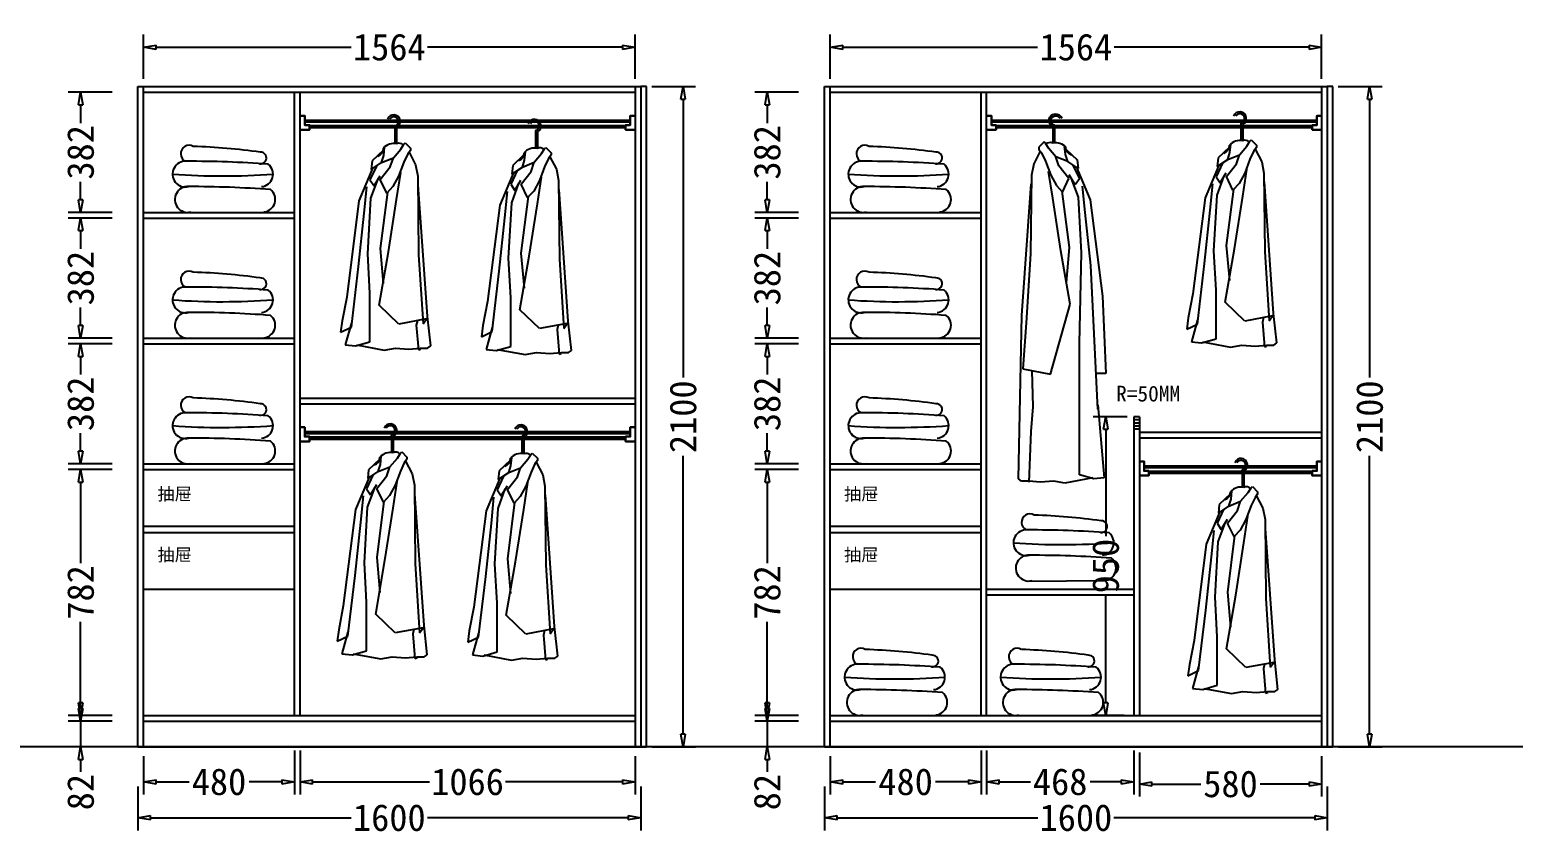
# Model space of a CAD drawing. Header units: millimetres. Extents: x 304407 to 361076, y -1262425 to -1203358.
# Drawn here: x 323025 to 327747, y -1209244 to -1206681 of the extents above; entities that cross this region are included whole.
import ezdxf

# ---------------------------------------------------------------- set-up
doc = ezdxf.new("R2010")
doc.units = ezdxf.units.MM
doc.header["$LTSCALE"] = 20
doc.layers.get('Defpoints').update_dxf_attribs({"color": 250})
for name, color, linetype in [('8', 8, 'Continuous'), ('LAYER10', 11, 'Continuous'), ('LAYER8', 11, 'Continuous'), ('图层3', 4, 'Continuous'), ('墙体', 40, 'Continuous')]:
    doc.layers.add(name, color=color, linetype=linetype)
doc.styles.get("Standard").update_dxf_attribs({"font": 'SimSun.ttf', "height": 85})
doc.styles.add('text', font='SimSun.ttf', dxfattribs={"height": 85})
doc.dimstyles.new('周文晶', dxfattribs={"dimtxt": 70, "dimasz": 40, "dimexe": 40, "dimexo": 30, "dimgap": 10, "dimtad": 0, "dimdec": 0, "dimtxsty": 'Standard', "dimblk": 'CLOSEDBLANK', "dimcen": 200, "dimclrd": 256, "dimclre": 256, "dimadec": 0, "dimazin": 0, "dimtfac": 1, "dimtdec": 0, "dimtmove": 0, "dimatfit": 3, "dimldrblk": 'CLOSEDBLANK', "dimfxl": 100, "dimfxlon": 1, "dimarcsym": 0})

# ---------------------------------------------------------------- blocks, each defined once
blk = doc.blocks.new('_ClosedBlank')
at = {"color": 0, "linetype": 'ByBlock', "lineweight": -2}
for p, q in [((-1, 0.17), (0, 0)), ((-1, 0.17), (-1, -0.17)), ((0, 0), (-1, -0.17))]:
    blk.add_line(p, q, dxfattribs=at)
blk = doc.blocks.new('*D137')
at = {"lineweight": -2, "transparency": 16777216}
for p, q in [((326053, -1208974.2), (326053, -1209114.2)), ((325573, -1208992.6), (325573, -1209114.2)), ((325613, -1209074.2), (325717.5, -1209074.2)), ((326013, -1209074.2), (325908.5, -1209074.2))]:
    blk.add_line(p, q, dxfattribs=at)
at = {"layer": 'Defpoints', "color": 0, "transparency": 16777216}
for p in [(326053, -1208862.6), (325573, -1208962.6), (326053, -1209074.2)]:
    blk.add_point(p, dxfattribs=at)
at = {"lineweight": -2, "transparency": 16777216, "xscale": 40, "yscale": 40, "zscale": 40, "rotation": 180}
blk.add_blockref('_ClosedBlank', (325573, -1209074.2), dxfattribs=at)
at = {"lineweight": -2, "transparency": 16777216, "xscale": 40, "yscale": 40, "zscale": 40}
blk.add_blockref('_ClosedBlank', (326053, -1209074.2), dxfattribs=at)
at = {"color": 0, "transparency": 16777216, "insert": (325813, -1209074.2), "char_height": 85, "attachment_point": 5}
blk.add_mtext('480', dxfattribs=at)
blk = doc.blocks.new('*D138')
at = {"lineweight": -2, "transparency": 16777216}
for p, q in [((326071, -1208974.2), (326071, -1209114.2)), ((326539, -1208974.2), (326539, -1209114.2)), ((326111, -1209074.2), (326210, -1209074.2)), ((326499, -1209074.2), (326400, -1209074.2))]:
    blk.add_line(p, q, dxfattribs=at)
at = {"layer": 'Defpoints', "color": 0, "transparency": 16777216}
for p in [(326071, -1206880.6), (326539, -1208862.6), (326539, -1209074.2)]:
    blk.add_point(p, dxfattribs=at)
at = {"lineweight": -2, "transparency": 16777216, "xscale": 40, "yscale": 40, "zscale": 40, "rotation": 180}
blk.add_blockref('_ClosedBlank', (326071, -1209074.2), dxfattribs=at)
at = {"lineweight": -2, "transparency": 16777216, "xscale": 40, "yscale": 40, "zscale": 40}
blk.add_blockref('_ClosedBlank', (326539, -1209074.2), dxfattribs=at)
at = {"color": 0, "transparency": 16777216, "insert": (326305, -1209074.2), "char_height": 85, "attachment_point": 5}
blk.add_mtext('468', dxfattribs=at)
blk = doc.blocks.new('*D139')
at = {"lineweight": -2, "transparency": 16777216}
for p, q in [((325573, -1206837.3), (325573, -1206697.3)), ((327137, -1206837.3), (327137, -1206697.3)), ((325613, -1206737.3), (326233.1, -1206737.3)), ((327097, -1206737.3), (326476.9, -1206737.3))]:
    blk.add_line(p, q, dxfattribs=at)
at = {"layer": 'Defpoints', "color": 0, "transparency": 16777216}
for p in [(327137, -1206737.3), (325573, -1206880.6), (327137, -1206880.6)]:
    blk.add_point(p, dxfattribs=at)
at = {"lineweight": -2, "transparency": 16777216, "xscale": 40, "yscale": 40, "zscale": 40, "rotation": 180}
blk.add_blockref('_ClosedBlank', (325573, -1206737.3), dxfattribs=at)
at = {"lineweight": -2, "transparency": 16777216, "xscale": 40, "yscale": 40, "zscale": 40}
blk.add_blockref('_ClosedBlank', (327137, -1206737.3), dxfattribs=at)
at = {"color": 0, "transparency": 16777216, "insert": (326355, -1206737.3), "char_height": 85, "attachment_point": 5}
blk.add_mtext('1564', dxfattribs=at)
blk = doc.blocks.new('*D140')
at = {"lineweight": -2, "transparency": 16777216}
for p, q in [((325555, -1209088.3), (325555, -1209228.3)), ((327155, -1209088.3), (327155, -1209228.3)), ((325595, -1209188.3), (326234, -1209188.3)), ((327115, -1209188.3), (326476, -1209188.3))]:
    blk.add_line(p, q, dxfattribs=at)
at = {"layer": 'Defpoints', "color": 0, "transparency": 16777216}
for p in [(325555, -1208962.6), (327155, -1208962.6), (327155, -1209188.3)]:
    blk.add_point(p, dxfattribs=at)
at = {"lineweight": -2, "transparency": 16777216, "xscale": 40, "yscale": 40, "zscale": 40, "rotation": 180}
blk.add_blockref('_ClosedBlank', (325555, -1209188.3), dxfattribs=at)
at = {"lineweight": -2, "transparency": 16777216, "xscale": 40, "yscale": 40, "zscale": 40}
blk.add_blockref('_ClosedBlank', (327155, -1209188.3), dxfattribs=at)
at = {"color": 0, "transparency": 16777216, "insert": (326355, -1209188.3), "char_height": 85, "attachment_point": 5}
blk.add_mtext('1600', dxfattribs=at)
blk = doc.blocks.new('*D141')
at = {"lineweight": -2, "transparency": 16777216}
for p, q in [((325372.7, -1208840.6), (325372.7, -1208800.6)), ((325472.7, -1208880.6), (325332.7, -1208880.6)), ((325372.7, -1208880.6), (325372.7, -1208962.6)), ((325472.7, -1208962.6), (325332.7, -1208962.6)), ((325372.7, -1209002.6), (325372.7, -1209042.6))]:
    blk.add_line(p, q, dxfattribs=at)
at = {"layer": 'Defpoints', "color": 0, "transparency": 16777216}
for p in [(325372.7, -1208880.6), (325573, -1208880.6), (325555, -1208962.6)]:
    blk.add_point(p, dxfattribs=at)
at = {"lineweight": -2, "transparency": 16777216, "xscale": 40, "yscale": 40, "zscale": 40}
for p, rotation in [((325372.7, -1208880.6), 270), ((325372.7, -1208962.6), 90)]:
    blk.add_blockref('_ClosedBlank', p, dxfattribs=dict(at, rotation=rotation))
at = {"color": 0, "transparency": 16777216, "insert": (325372.7, -1209106.7), "char_height": 85, "attachment_point": 5, "rotation": 90}
blk.add_mtext('82', dxfattribs=at)
blk = doc.blocks.new('*D142')
at = {"lineweight": -2, "transparency": 16777216}
for p, q in [((325472.7, -1208080.6), (325332.7, -1208080.6)), ((325372.7, -1208120.6), (325372.7, -1208378.5)), ((325372.7, -1208822.6), (325372.7, -1208564.8)), ((325472.7, -1208862.6), (325332.7, -1208862.6))]:
    blk.add_line(p, q, dxfattribs=at)
at = {"layer": 'Defpoints', "color": 0, "transparency": 16777216}
for p in [(325372.7, -1208080.6), (325573, -1208080.6), (325573, -1208862.6)]:
    blk.add_point(p, dxfattribs=at)
at = {"lineweight": -2, "transparency": 16777216, "xscale": 40, "yscale": 40, "zscale": 40}
for p, rotation in [((325372.7, -1208080.6), 90), ((325372.7, -1208862.6), 270)]:
    blk.add_blockref('_ClosedBlank', p, dxfattribs=dict(at, rotation=rotation))
at = {"color": 0, "transparency": 16777216, "insert": (325372.7, -1208471.6), "char_height": 85, "attachment_point": 5, "rotation": 90}
blk.add_mtext('782', dxfattribs=at)
blk = doc.blocks.new('*D143')
at = {"lineweight": -2, "transparency": 16777216}
for p, q in [((325472.7, -1207680.6), (325332.7, -1207680.6)), ((325372.7, -1207720.6), (325372.7, -1207778.3)), ((325372.7, -1208022.6), (325372.7, -1207965)), ((325472.7, -1208062.6), (325332.7, -1208062.6))]:
    blk.add_line(p, q, dxfattribs=at)
at = {"layer": 'Defpoints', "color": 0, "transparency": 16777216}
for p in [(325372.7, -1207680.6), (325573, -1207680.6), (325573, -1208062.6)]:
    blk.add_point(p, dxfattribs=at)
at = {"lineweight": -2, "transparency": 16777216, "xscale": 40, "yscale": 40, "zscale": 40}
for p, rotation in [((325372.7, -1207680.6), 90), ((325372.7, -1208062.6), 270)]:
    blk.add_blockref('_ClosedBlank', p, dxfattribs=dict(at, rotation=rotation))
at = {"color": 0, "transparency": 16777216, "insert": (325372.7, -1207871.6), "char_height": 85, "attachment_point": 5, "rotation": 90}
blk.add_mtext('382', dxfattribs=at)
blk = doc.blocks.new('*D144')
at = {"lineweight": -2, "transparency": 16777216}
for p, q in [((325472.7, -1207280.6), (325332.7, -1207280.6)), ((325372.7, -1207320.6), (325372.7, -1207378.3)), ((325372.7, -1207622.6), (325372.7, -1207565)), ((325472.7, -1207662.6), (325332.7, -1207662.6))]:
    blk.add_line(p, q, dxfattribs=at)
at = {"layer": 'Defpoints', "color": 0, "transparency": 16777216}
for p in [(325372.7, -1207280.6), (325573, -1207280.6), (325573, -1207662.6)]:
    blk.add_point(p, dxfattribs=at)
at = {"lineweight": -2, "transparency": 16777216, "xscale": 40, "yscale": 40, "zscale": 40}
for p, rotation in [((325372.7, -1207280.6), 90), ((325372.7, -1207662.6), 270)]:
    blk.add_blockref('_ClosedBlank', p, dxfattribs=dict(at, rotation=rotation))
at = {"color": 0, "transparency": 16777216, "insert": (325372.7, -1207471.6), "char_height": 85, "attachment_point": 5, "rotation": 90}
blk.add_mtext('382', dxfattribs=at)
blk = doc.blocks.new('*D145')
at = {"lineweight": -2, "transparency": 16777216}
for p, q in [((325472.7, -1206880.6), (325332.7, -1206880.6)), ((325372.7, -1206920.6), (325372.7, -1206978.3)), ((325372.7, -1207222.6), (325372.7, -1207165)), ((325472.7, -1207262.6), (325332.7, -1207262.6))]:
    blk.add_line(p, q, dxfattribs=at)
at = {"layer": 'Defpoints', "color": 0, "transparency": 16777216}
for p in [(325372.7, -1206880.6), (325573, -1206880.6), (325573, -1207262.6)]:
    blk.add_point(p, dxfattribs=at)
at = {"lineweight": -2, "transparency": 16777216, "xscale": 40, "yscale": 40, "zscale": 40}
for p, rotation in [((325372.7, -1206880.6), 90), ((325372.7, -1207262.6), 270)]:
    blk.add_blockref('_ClosedBlank', p, dxfattribs=dict(at, rotation=rotation))
at = {"color": 0, "transparency": 16777216, "insert": (325372.7, -1207071.6), "char_height": 85, "attachment_point": 5, "rotation": 90}
blk.add_mtext('382', dxfattribs=at)
blk = doc.blocks.new('*D146')
at = {"lineweight": -2, "transparency": 16777216}
for p, q in [((327189.9, -1206862.6), (327329.9, -1206862.6)), ((327289.9, -1206902.6), (327289.9, -1207787.9)), ((327289.9, -1208922.6), (327289.9, -1208037.4)), ((327189.9, -1208962.6), (327329.9, -1208962.6))]:
    blk.add_line(p, q, dxfattribs=at)
at = {"layer": 'Defpoints', "color": 0, "transparency": 16777216}
for p in [(327155, -1206862.6), (327289.9, -1206862.6), (327155, -1208962.6)]:
    blk.add_point(p, dxfattribs=at)
at = {"lineweight": -2, "transparency": 16777216, "xscale": 40, "yscale": 40, "zscale": 40}
for p, rotation in [((327289.9, -1206862.6), 90), ((327289.9, -1208962.6), 270)]:
    blk.add_blockref('_ClosedBlank', p, dxfattribs=dict(at, rotation=rotation))
at = {"color": 0, "transparency": 16777216, "insert": (327289.9, -1207912.6), "char_height": 85, "attachment_point": 5, "rotation": 90}
blk.add_mtext('2100', dxfattribs=at)
blk = doc.blocks.new('*D147')
at = {"lineweight": -2, "transparency": 16777216}
for p, q in [((323868, -1208974.2), (323868, -1209114.2)), ((323388, -1208992.6), (323388, -1209114.2)), ((323428, -1209074.2), (323532.5, -1209074.2)), ((323828, -1209074.2), (323723.5, -1209074.2))]:
    blk.add_line(p, q, dxfattribs=at)
at = {"layer": 'Defpoints', "color": 0, "transparency": 16777216}
for p in [(323868, -1208862.6), (323388, -1208962.6), (323868, -1209074.2)]:
    blk.add_point(p, dxfattribs=at)
at = {"lineweight": -2, "transparency": 16777216, "xscale": 40, "yscale": 40, "zscale": 40, "rotation": 180}
blk.add_blockref('_ClosedBlank', (323388, -1209074.2), dxfattribs=at)
at = {"lineweight": -2, "transparency": 16777216, "xscale": 40, "yscale": 40, "zscale": 40}
blk.add_blockref('_ClosedBlank', (323868, -1209074.2), dxfattribs=at)
at = {"color": 0, "transparency": 16777216, "insert": (323628, -1209074.2), "char_height": 85, "attachment_point": 5}
blk.add_mtext('480', dxfattribs=at)
blk = doc.blocks.new('*D148')
at = {"lineweight": -2, "transparency": 16777216}
for p, q in [((323886, -1208974.2), (323886, -1209114.2)), ((324952, -1208992.6), (324952, -1209114.2)), ((323926, -1209074.2), (324298, -1209074.2)), ((324912, -1209074.2), (324540, -1209074.2))]:
    blk.add_line(p, q, dxfattribs=at)
at = {"layer": 'Defpoints', "color": 0, "transparency": 16777216}
for p in [(323886, -1206880.6), (324952, -1208962.6), (324952, -1209074.2)]:
    blk.add_point(p, dxfattribs=at)
at = {"lineweight": -2, "transparency": 16777216, "xscale": 40, "yscale": 40, "zscale": 40, "rotation": 180}
blk.add_blockref('_ClosedBlank', (323886, -1209074.2), dxfattribs=at)
at = {"lineweight": -2, "transparency": 16777216, "xscale": 40, "yscale": 40, "zscale": 40}
blk.add_blockref('_ClosedBlank', (324952, -1209074.2), dxfattribs=at)
at = {"color": 0, "transparency": 16777216, "insert": (324419, -1209074.2), "char_height": 85, "attachment_point": 5}
blk.add_mtext('1066', dxfattribs=at)
blk = doc.blocks.new('*D149')
at = {"lineweight": -2, "transparency": 16777216}
for p, q in [((323388, -1206837.3), (323388, -1206697.3)), ((324952, -1206837.3), (324952, -1206697.3)), ((323428, -1206737.3), (324048.1, -1206737.3)), ((324912, -1206737.3), (324291.9, -1206737.3))]:
    blk.add_line(p, q, dxfattribs=at)
at = {"layer": 'Defpoints', "color": 0, "transparency": 16777216}
for p in [(324952, -1206737.3), (323388, -1206880.6), (324952, -1206880.6)]:
    blk.add_point(p, dxfattribs=at)
at = {"lineweight": -2, "transparency": 16777216, "xscale": 40, "yscale": 40, "zscale": 40, "rotation": 180}
blk.add_blockref('_ClosedBlank', (323388, -1206737.3), dxfattribs=at)
at = {"lineweight": -2, "transparency": 16777216, "xscale": 40, "yscale": 40, "zscale": 40}
blk.add_blockref('_ClosedBlank', (324952, -1206737.3), dxfattribs=at)
at = {"color": 0, "transparency": 16777216, "insert": (324170, -1206737.3), "char_height": 85, "attachment_point": 5}
blk.add_mtext('1564', dxfattribs=at)
blk = doc.blocks.new('*D150')
at = {"lineweight": -2, "transparency": 16777216}
for p, q in [((323370, -1209088.3), (323370, -1209228.3)), ((324970, -1209088.3), (324970, -1209228.3)), ((323410, -1209188.3), (324049, -1209188.3)), ((324930, -1209188.3), (324291, -1209188.3))]:
    blk.add_line(p, q, dxfattribs=at)
at = {"layer": 'Defpoints', "color": 0, "transparency": 16777216}
for p in [(323370, -1208962.6), (324970, -1208962.6), (324970, -1209188.3)]:
    blk.add_point(p, dxfattribs=at)
at = {"lineweight": -2, "transparency": 16777216, "xscale": 40, "yscale": 40, "zscale": 40, "rotation": 180}
blk.add_blockref('_ClosedBlank', (323370, -1209188.3), dxfattribs=at)
at = {"lineweight": -2, "transparency": 16777216, "xscale": 40, "yscale": 40, "zscale": 40}
blk.add_blockref('_ClosedBlank', (324970, -1209188.3), dxfattribs=at)
at = {"color": 0, "transparency": 16777216, "insert": (324170, -1209188.3), "char_height": 85, "attachment_point": 5}
blk.add_mtext('1600', dxfattribs=at)
blk = doc.blocks.new('*D151')
at = {"lineweight": -2, "transparency": 16777216}
for p, q in [((323187.7, -1208840.6), (323187.7, -1208800.6)), ((323287.7, -1208880.6), (323147.7, -1208880.6)), ((323187.7, -1208880.6), (323187.7, -1208962.6)), ((323287.7, -1208962.6), (323147.7, -1208962.6)), ((323187.7, -1209002.6), (323187.7, -1209042.6))]:
    blk.add_line(p, q, dxfattribs=at)
at = {"layer": 'Defpoints', "color": 0, "transparency": 16777216}
for p in [(323187.7, -1208880.6), (323388, -1208880.6), (323370, -1208962.6)]:
    blk.add_point(p, dxfattribs=at)
at = {"lineweight": -2, "transparency": 16777216, "xscale": 40, "yscale": 40, "zscale": 40}
for p, rotation in [((323187.7, -1208880.6), 270), ((323187.7, -1208962.6), 90)]:
    blk.add_blockref('_ClosedBlank', p, dxfattribs=dict(at, rotation=rotation))
at = {"color": 0, "transparency": 16777216, "insert": (323187.7, -1209106.7), "char_height": 85, "attachment_point": 5, "rotation": 90}
blk.add_mtext('82', dxfattribs=at)
blk = doc.blocks.new('*D152')
at = {"lineweight": -2, "transparency": 16777216}
for p, q in [((323287.7, -1208080.6), (323147.7, -1208080.6)), ((323187.7, -1208120.6), (323187.7, -1208378.5)), ((323187.7, -1208822.6), (323187.7, -1208564.8)), ((323287.7, -1208862.6), (323147.7, -1208862.6))]:
    blk.add_line(p, q, dxfattribs=at)
at = {"layer": 'Defpoints', "color": 0, "transparency": 16777216}
for p in [(323187.7, -1208080.6), (323388, -1208080.6), (323388, -1208862.6)]:
    blk.add_point(p, dxfattribs=at)
at = {"lineweight": -2, "transparency": 16777216, "xscale": 40, "yscale": 40, "zscale": 40}
for p, rotation in [((323187.7, -1208080.6), 90), ((323187.7, -1208862.6), 270)]:
    blk.add_blockref('_ClosedBlank', p, dxfattribs=dict(at, rotation=rotation))
at = {"color": 0, "transparency": 16777216, "insert": (323187.7, -1208471.6), "char_height": 85, "attachment_point": 5, "rotation": 90}
blk.add_mtext('782', dxfattribs=at)
blk = doc.blocks.new('*D153')
at = {"lineweight": -2, "transparency": 16777216}
for p, q in [((323287.7, -1207680.6), (323147.7, -1207680.6)), ((323187.7, -1207720.6), (323187.7, -1207778.3)), ((323187.7, -1208022.6), (323187.7, -1207965)), ((323287.7, -1208062.6), (323147.7, -1208062.6))]:
    blk.add_line(p, q, dxfattribs=at)
at = {"layer": 'Defpoints', "color": 0, "transparency": 16777216}
for p in [(323187.7, -1207680.6), (323388, -1207680.6), (323388, -1208062.6)]:
    blk.add_point(p, dxfattribs=at)
at = {"lineweight": -2, "transparency": 16777216, "xscale": 40, "yscale": 40, "zscale": 40}
for p, rotation in [((323187.7, -1207680.6), 90), ((323187.7, -1208062.6), 270)]:
    blk.add_blockref('_ClosedBlank', p, dxfattribs=dict(at, rotation=rotation))
at = {"color": 0, "transparency": 16777216, "insert": (323187.7, -1207871.6), "char_height": 85, "attachment_point": 5, "rotation": 90}
blk.add_mtext('382', dxfattribs=at)
blk = doc.blocks.new('*D154')
at = {"lineweight": -2, "transparency": 16777216}
for p, q in [((323287.7, -1207280.6), (323147.7, -1207280.6)), ((323187.7, -1207320.6), (323187.7, -1207378.3)), ((323187.7, -1207622.6), (323187.7, -1207565)), ((323287.7, -1207662.6), (323147.7, -1207662.6))]:
    blk.add_line(p, q, dxfattribs=at)
at = {"layer": 'Defpoints', "color": 0, "transparency": 16777216}
for p in [(323187.7, -1207280.6), (323388, -1207280.6), (323388, -1207662.6)]:
    blk.add_point(p, dxfattribs=at)
at = {"lineweight": -2, "transparency": 16777216, "xscale": 40, "yscale": 40, "zscale": 40}
for p, rotation in [((323187.7, -1207280.6), 90), ((323187.7, -1207662.6), 270)]:
    blk.add_blockref('_ClosedBlank', p, dxfattribs=dict(at, rotation=rotation))
at = {"color": 0, "transparency": 16777216, "insert": (323187.7, -1207471.6), "char_height": 85, "attachment_point": 5, "rotation": 90}
blk.add_mtext('382', dxfattribs=at)
blk = doc.blocks.new('*D155')
at = {"lineweight": -2, "transparency": 16777216}
for p, q in [((323287.7, -1206880.6), (323147.7, -1206880.6)), ((323187.7, -1206920.6), (323187.7, -1206978.3)), ((323187.7, -1207222.6), (323187.7, -1207165)), ((323287.7, -1207262.6), (323147.7, -1207262.6))]:
    blk.add_line(p, q, dxfattribs=at)
at = {"layer": 'Defpoints', "color": 0, "transparency": 16777216}
for p in [(323187.7, -1206880.6), (323388, -1206880.6), (323388, -1207262.6)]:
    blk.add_point(p, dxfattribs=at)
at = {"lineweight": -2, "transparency": 16777216, "xscale": 40, "yscale": 40, "zscale": 40}
for p, rotation in [((323187.7, -1206880.6), 90), ((323187.7, -1207262.6), 270)]:
    blk.add_blockref('_ClosedBlank', p, dxfattribs=dict(at, rotation=rotation))
at = {"color": 0, "transparency": 16777216, "insert": (323187.7, -1207071.6), "char_height": 85, "attachment_point": 5, "rotation": 90}
blk.add_mtext('382', dxfattribs=at)
blk = doc.blocks.new('*D156')
at = {"lineweight": -2, "transparency": 16777216}
for p, q in [((325004.9, -1206862.6), (325144.9, -1206862.6)), ((325104.9, -1206902.6), (325104.9, -1207787.9)), ((325104.9, -1208922.6), (325104.9, -1208037.4)), ((325004.9, -1208962.6), (325144.9, -1208962.6))]:
    blk.add_line(p, q, dxfattribs=at)
at = {"layer": 'Defpoints', "color": 0, "transparency": 16777216}
for p in [(324970, -1206862.6), (325104.9, -1206862.6), (324970, -1208962.6)]:
    blk.add_point(p, dxfattribs=at)
at = {"lineweight": -2, "transparency": 16777216, "xscale": 40, "yscale": 40, "zscale": 40}
for p, rotation in [((325104.9, -1206862.6), 90), ((325104.9, -1208962.6), 270)]:
    blk.add_blockref('_ClosedBlank', p, dxfattribs=dict(at, rotation=rotation))
at = {"color": 0, "transparency": 16777216, "insert": (325104.9, -1207912.6), "char_height": 85, "attachment_point": 5, "rotation": 90}
blk.add_mtext('2100', dxfattribs=at)
blk = doc.blocks.new('*D157')
at = {"lineweight": -2, "transparency": 16777216}
for p, q in [((326518, -1207912.6), (326410, -1207912.6)), ((326450, -1207952.6), (326450, -1208292.6)), ((326450, -1208822.6), (326450, -1208482.6)), ((326509, -1208862.6), (326410, -1208862.6))]:
    blk.add_line(p, q, dxfattribs=at)
at = {"layer": 'Defpoints', "color": 0, "transparency": 16777216}
for p in [(326548, -1207912.6), (326450, -1208862.6), (326539, -1208862.6)]:
    blk.add_point(p, dxfattribs=at)
at = {"lineweight": -2, "transparency": 16777216, "xscale": 40, "yscale": 40, "zscale": 40}
for p, rotation in [((326450, -1207912.6), 90), ((326450, -1208862.6), 270)]:
    blk.add_blockref('_ClosedBlank', p, dxfattribs=dict(at, rotation=rotation))
at = {"color": 0, "transparency": 16777216, "insert": (326450, -1208387.6), "char_height": 85, "attachment_point": 5, "rotation": 90}
blk.add_mtext('950', dxfattribs=at)
blk = doc.blocks.new('*D158')
at = {"lineweight": -2, "transparency": 16777216}
for p, q in [((326557, -1208980.9), (326557, -1209120.9)), ((327137, -1208992.6), (327137, -1209120.9)), ((326597, -1209080.9), (326752.9, -1209080.9)), ((327097, -1209080.9), (326941, -1209080.9))]:
    blk.add_line(p, q, dxfattribs=at)
at = {"layer": 'Defpoints', "color": 0, "transparency": 16777216}
for p in [(326557, -1208862.6), (327137, -1208962.6), (327137, -1209080.9)]:
    blk.add_point(p, dxfattribs=at)
at = {"lineweight": -2, "transparency": 16777216, "xscale": 40, "yscale": 40, "zscale": 40, "rotation": 180}
blk.add_blockref('_ClosedBlank', (326557, -1209080.9), dxfattribs=at)
at = {"lineweight": -2, "transparency": 16777216, "xscale": 40, "yscale": 40, "zscale": 40}
blk.add_blockref('_ClosedBlank', (327137, -1209080.9), dxfattribs=at)
at = {"color": 0, "transparency": 16777216, "insert": (326847, -1209080.9), "char_height": 85, "attachment_point": 5}
blk.add_mtext('580', dxfattribs=at)
blk = doc.blocks.new('A$C1C5764E0')
at = {"layer": '8'}
for p, q in [((172.3, 708.4), (172.3, 657.4)), ((178.3, 708.4), (178.3, 657.4)), ((135.3, 635.3), (99.9, 601.9)), ((130.4, 596.4), (137.4, 618.5)), ((137.4, 618.5), (140.1, 644.9)), ((167.9, 611.6), (191.5, 639.3)), ((191.5, 639.3), (201.2, 654.6)), ((201.2, 654.6), (205.3, 658.7)), ((213.6, 624.1), (201.2, 597.8)), ((205.3, 658.7), (222, 642.1)), ((222, 635.2), (213.6, 624.1)), ((217.8, 629.6), (238.6, 589.4)), ((222, 642.1), (222, 635.2)), ((103, 580.9), (58.4, 475.1)), ((113.7, 585.2), (93.2, 541.7)), ((99.9, 601.9), (97.1, 574.2)), ((97.1, 574.2), (130.4, 596.4)), ((126.3, 542.3), (158.2, 582.5)), ((130.4, 596.4), (167.9, 611.6)), ((158.2, 582.5), (167.9, 611.6)), ((201.2, 597.8), (184.5, 553.4)), ((238.6, 589.4), (245.5, 553.4)), ((93.2, 541.7), (106.3, 522.1)), ((96.5, 482.8), (119.4, 544.9)), ((106.3, 522.1), (125.9, 554.7)), ((147.1, 499.3), (126.3, 542.3)), ((166.5, 520.1), (147.1, 499.3)), ((184.5, 553.4), (166.5, 520.1)), ((178.3, 479.5), (191.3, 564.6)), ((245.5, 553.4), (248.3, 302.5)), ((276.4, 106.8), (247, 525.3)), ((58.4, 475.1), (19.5, 168.8)), ((75, 435), (83.4, 518.8)), ((86.6, 306.3), (96.5, 482.8)), ((148.8, 502.4), (125.9, 322.6)), ((152.1, 312.8), (178.3, 479.5)), ((57, 265.8), (75, 435)), ((93.2, 180.9), (86.6, 306.3)), ((122.6, 142.8), (152.1, 312.8)), ((125.9, 322.6), (135.7, 211.4)), ((248.3, 302.5), (262.2, 83.5)), ((34.3, 73.1), (57, 265.8)), ((19.5, 168.8), (4.8, 92.7)), ((93.2, 26.2), (93.2, 180.9)), ((184.8, 82.8), (122.6, 142.8)), ((273.1, 99.1), (184.8, 82.8)), ((262.2, 83.5), (273.1, 99.1)), ((286.7, 13.1), (276.4, 106.8)), ((4.8, 92.7), (0, 56.7)), ((0, 56.7), (34.3, 73.1)), ((34.3, 86.2), (14.7, 16.3)), ((244.2, 93.8), (240.9, 79.6)), ((240.9, 79.6), (247.4, 1.1)), ((14.7, 16.3), (47.4, 13.1)), ((47.4, 13.1), (93.2, 26.2)), ((50.7, 16.3), (139, 0)), ((139, 0), (175, 6.5)), ((175, 6.5), (217.5, 3.3)), ((217.5, 3.3), (253.5, 6.5)), ((247.4, 1.1), (254, 3.3)), ((253.5, 6.5), (276.9, 6.5)), ((276.9, 6.5), (286.7, 13.1))]:
    blk.add_line(p, q, dxfattribs=at)
for centre, radius, start, end in [((168.9, 727.1), 20.9, 296.6338, 159.5285), ((168.9, 727.1), 14.9, 296.6338, 150.6175), ((175.9, 709.9), 3.91, 94.6712, 201.9626), ((110.9, 641.2), 25.1, 286.2636, 2.0248), ((168.9, 613.1), 43.9, 77.6993, 138.5966), ((186.2, 639.8), 18, 42.48, 116.3392)]:
    blk.add_arc(centre, radius, start, end, dxfattribs=at)
blk = doc.blocks.new('A$C4F477F88')
at = {"layer": 'LAYER10'}
blk.add_blockref('A$C1C5764E0', (0, 0), dxfattribs=at)
blk = doc.blocks.new('A$C5E603B19')
at = {"layer": 'LAYER8'}
blk.add_blockref('A$C4F477F88', (0, 0), dxfattribs=at)
blk = doc.blocks.new('A$C1B0A679D')
at = {"layer": '图层3'}
blk.add_blockref('A$C5E603B19', (0, 0), dxfattribs=at)
blk = doc.blocks.new('A$C11F00F61')
at = {"color": 8}
blk.add_line((48.2, 0), (290.3, 1.2), dxfattribs=at)
at = {"layer": '墙体', "color": 8}
for centre, radius, start, end in [((52.6, 186.6), 26.7, 59.8021, 244.0801), ((9.8, -1698.7), 1909.1, 81.8981, 88.3112), ((280.3, 173), 18.4, 260.1551, 94.4157), ((41, 121.6), 41, 86.0834, 284.0988), ((53.8, -3125.6), 3288.1, 85.6244, 90.1755), ((279.7, 121.7), 40, 274.9406, 51.3165), ((159.2, 2329.1), 2213.2, 265.8756, 274.159), ((48.2, 41), 41, 86.0834, 284.0988), ((61, -3206.2), 3288.1, 85.6244, 90.1755), ((286.9, 41.1), 40, 274.9406, 51.3165)]:
    blk.add_arc(centre, radius, start, end, dxfattribs=at)
blk = doc.blocks.new('A$C52EB379C')
at = {"layer": '8'}
for p, q in [((163.3, 1134.6), (163.3, 1083.5)), ((169.3, 1134.6), (169.3, 1083.5)), ((126.4, 1061.5), (91, 1028.1)), ((121.5, 1022.5), (128.4, 1044.7)), ((128.4, 1044.7), (131.2, 1071)), ((159, 1037.8), (182.5, 1065.5)), ((182.5, 1065.5), (192.3, 1080.7)), ((192.3, 1080.7), (196.4, 1084.9)), ((204.7, 1050.2), (192.3, 1023.9)), ((196.4, 1084.9), (213.1, 1068.3)), ((213.1, 1061.3), (204.7, 1050.2)), ((208.9, 1055.8), (229.7, 1015.6)), ((213.1, 1068.3), (213.1, 1061.3)), ((94.1, 1007.1), (49.5, 901.3)), ((104.8, 1011.4), (84.3, 967.8)), ((91, 1028.1), (88.2, 1000.3)), ((88.2, 1000.3), (121.5, 1022.5)), ((117.4, 968.5), (149.3, 1008.7)), ((121.5, 1022.5), (159, 1037.8)), ((149.3, 1008.7), (159, 1037.8)), ((192.3, 1023.9), (175.6, 979.5)), ((229.7, 1015.6), (236.6, 979.5)), ((66.1, 861.1), (74.5, 944.9)), ((84.3, 967.8), (97.4, 948.2)), ((87.6, 909), (110.5, 971.1)), ((97.4, 948.2), (117, 980.9)), ((138.2, 925.5), (117.4, 968.5)), ((157.6, 946.3), (138.2, 925.5)), ((175.6, 979.5), (157.6, 946.3)), ((169.3, 905.7), (182.4, 990.7)), ((236.6, 979.5), (239.4, 728.7)), ((267.5, 533), (238.1, 951.5)), ((49.5, 901.3), (10.6, 595)), ((77.7, 732.4), (87.6, 909)), ((139.9, 928.6), (117, 748.8)), ((143.2, 738.9), (169.3, 905.7)), ((48.1, 692), (66.1, 861.1)), ((84.3, 444.7), (77.7, 732.4)), ((113.7, 568.9), (143.2, 738.9)), ((117, 748.8), (126.8, 637.6)), ((239.4, 728.7), (253.3, 509.7)), ((25.4, 235.4), (48.1, 692)), ((10.6, 595), (0, 349)), ((175.9, 346.6), (113.7, 568.9)), ((277.8, 13.1), (267.5, 533)), ((253.3, 509.7), (264.2, 362.9)), ((84.3, 26.2), (84.3, 444.7)), ((0, 349), (31, 349)), ((264.2, 362.9), (175.9, 346.6)), ((235.3, 357.6), (232, 242)), ((25.4, 248.5), (5.8, 16.3)), ((232, 242), (238.5, 163.5)), ((238.5, 163.5), (245.1, 3.3)), ((5.8, 16.3), (38.5, 13.1)), ((38.5, 13.1), (84.3, 26.2)), ((41.7, 16.3), (130.1, 0)), ((130.1, 0), (166.1, 6.5)), ((166.1, 6.5), (208.6, 3.3)), ((208.6, 3.3), (244.6, 6.5)), ((244.6, 6.5), (268, 6.5)), ((268, 6.5), (277.8, 13.1))]:
    blk.add_line(p, q, dxfattribs=at)
for centre, radius, start, end in [((160, 1153.2), 20.9, 296.6338, 159.5285), ((160, 1153.2), 14.9, 296.6338, 150.6175), ((167, 1136), 3.91, 94.6712, 201.9626), ((102, 1067.4), 25.1, 286.2636, 2.0248), ((160, 1039.2), 43.9, 77.6993, 138.5966), ((177.3, 1066), 18, 42.48, 116.3392)]:
    blk.add_arc(centre, radius, start, end, dxfattribs=at)
blk = doc.blocks.new('A$C05785CA5')
at = {"layer": 'LAYER10'}
blk.add_blockref('A$C52EB379C', (0, 0), dxfattribs=at)
blk = doc.blocks.new('A$C100967EE')
at = {"layer": 'LAYER10'}
blk.add_blockref('A$C05785CA5', (0, 0), dxfattribs=at)
blk = doc.blocks.new('A$C65D30603')
at = {"layer": 'LAYER8'}
blk.add_blockref('A$C100967EE', (0, 0), dxfattribs=at)
blk = doc.blocks.new('A$C50CE712E')
at = {"layer": '图层3'}
blk.add_blockref('A$C65D30603', (0, 0), dxfattribs=at)

msp = doc.modelspace()

# ---------------------------------------------------------------- linework, layer by layer
for p, q in [((323370, -1208962.6), (323370, -1206862.6)), ((323370, -1206862.6), (324970, -1206862.6)), ((323388, -1208962.6), (323388, -1206862.6)), ((323388, -1206880.6), (324952, -1206880.6)), ((323868, -1208862.6), (323868, -1206880.6)), ((323886, -1208862.6), (323886, -1206880.6)), ((324952, -1206862.6), (324952, -1208962.6)), ((324970, -1206862.6), (324970, -1208962.6)), ((324988, -1206862.6), (324970, -1206862.6)), ((324988, -1208962.6), (324988, -1206862.6)), ((325555, -1208962.6), (325555, -1206862.6)), ((325555, -1206862.6), (327155, -1206862.6)), ((325573, -1208962.6), (325573, -1206862.6)), ((325573, -1206880.6), (327137, -1206880.6)), ((326053, -1208862.6), (326053, -1206880.6)), ((326071, -1208862.6), (326071, -1206880.6)), ((327137, -1206862.6), (327137, -1208962.6)), ((327155, -1206862.6), (327155, -1208962.6)), ((327173, -1206862.6), (327155, -1206862.6)), ((327173, -1208962.6), (327173, -1206862.6)), ((323388, -1207262.6), (323868, -1207262.6)), ((323388, -1207280.6), (323868, -1207280.6)), ((325573, -1207262.6), (326053, -1207262.6)), ((325573, -1207280.6), (326053, -1207280.6)), ((323388, -1207662.6), (323868, -1207662.6)), ((323388, -1207680.6), (323868, -1207680.6)), ((325573, -1207662.6), (326053, -1207662.6)), ((325573, -1207680.6), (326053, -1207680.6)), ((323886, -1207853.6), (324952, -1207853.6)), ((323886, -1207871.6), (324952, -1207871.6)), ((326539, -1207912.6), (326539, -1208862.6)), ((326557, -1207912.6), (326539, -1207912.6)), ((326557, -1207922.6), (326539, -1207922.6)), ((326557, -1207932.6), (326539, -1207932.6)), ((326557, -1207942.6), (326539, -1207942.6)), ((326557, -1207912.6), (326557, -1208862.6)), ((326557, -1207952.6), (326539, -1207952.6)), ((327137, -1207962.6), (326557, -1207962.6)), ((327137, -1207980.6), (326557, -1207980.6)), ((323388, -1208062.6), (323868, -1208062.6)), ((323388, -1208080.6), (323868, -1208080.6)), ((325573, -1208062.6), (326053, -1208062.6)), ((325573, -1208080.6), (326053, -1208080.6)), ((323388, -1208260.6), (323868, -1208260.6)), ((325573, -1208260.6), (326053, -1208260.6)), ((323388, -1208280.6), (323868, -1208280.6)), ((325573, -1208280.6), (326053, -1208280.6)), ((323388, -1208460.6), (323868, -1208460.6)), ((325573, -1208460.6), (326053, -1208460.6)), ((326539, -1208462.6), (326071, -1208462.6)), ((326539, -1208480.6), (326071, -1208480.6)), ((323388, -1208862.6), (324952, -1208862.6)), ((323388, -1208880.6), (324952, -1208880.6)), ((325573, -1208862.6), (327137, -1208862.6)), ((325573, -1208880.6), (327137, -1208880.6)), ((323370, -1208962.6), (324970, -1208962.6)), ((324970, -1208962.6), (324988, -1208962.6)), ((325555, -1208962.6), (327155, -1208962.6)), ((327155, -1208962.6), (327173, -1208962.6))]:
    msp.add_line(p, q)
at = {"color": 8}
msp.add_line((361075.9, -1208962.6), (304407.4, -1208962.6), dxfattribs=at)
at = {"lineweight": 30}
for points in [[(323886, -1206955), (323901, -1206955), (323901, -1206985), (323916, -1206985), (323916, -1207000), (323886, -1207000)], [(324937, -1206970), (323901, -1206970)], [(324937, -1206974.5), (323901, -1206974.5)], [(324922, -1206987), (323916, -1206987)], [(324922, -1206992.5), (323916, -1206992.5)], [(324952, -1206955), (324937, -1206955), (324937, -1206985), (324922, -1206985), (324922, -1207000), (324952, -1207000)], [(326071, -1206955), (326086, -1206955), (326086, -1206985), (326101, -1206985), (326101, -1207000), (326071, -1207000)], [(327122, -1206970), (326086, -1206970)], [(327122, -1206974.5), (326086, -1206974.5)], [(327107, -1206987), (326101, -1206987)], [(327107, -1206992.5), (326101, -1206992.5)], [(327137, -1206955), (327122, -1206955), (327122, -1206985), (327107, -1206985), (327107, -1207000), (327137, -1207000)], [(323886, -1207946), (323901, -1207946), (323901, -1207976), (323916, -1207976), (323916, -1207991), (323886, -1207991)], [(324937, -1207961), (323901, -1207961)], [(324937, -1207965.5), (323901, -1207965.5)], [(324922, -1207978), (323916, -1207978)], [(324922, -1207983.5), (323916, -1207983.5)], [(324952, -1207946), (324937, -1207946), (324937, -1207976), (324922, -1207976), (324922, -1207991), (324952, -1207991)], [(326557, -1208055), (326572, -1208055), (326572, -1208085), (326587, -1208085), (326587, -1208100), (326557, -1208100)], [(327122, -1208070), (326572, -1208070)], [(327122, -1208074.5), (326572, -1208074.5)], [(327107, -1208087), (326587, -1208087)], [(327137, -1208055), (327122, -1208055), (327122, -1208085), (327107, -1208085), (327107, -1208100), (327137, -1208100)], [(327107, -1208092.5), (326587, -1208092.5)]]:
    msp.add_lwpolyline(points, dxfattribs=at)

# ---------------------------------------------------------------- block references
for name, p in [('A$C1B0A679D', (324015, -1207700.6)), ('A$C1B0A679D', (326707.7, -1207691)), ('A$C1B0A679D', (324463, -1207715)), ('A$C11F00F61', (323480.2, -1207262.6)), ('A$C11F00F61', (325630.7, -1207262.6)), ('A$C11F00F61', (323480.2, -1207662.6)), ('A$C11F00F61', (325630.7, -1207662.6)), ('A$C11F00F61', (323480.2, -1208062.6)), ('A$C11F00F61', (325630.7, -1208062.6)), ('A$C1B0A679D', (324004.1, -1208683.2)), ('A$C1B0A679D', (324419.7, -1208686.8)), ('A$C1B0A679D', (326711.4, -1208793.2)), ('A$C11F00F61', (326156.1, -1208435.2)), ('A$C11F00F61', (325618.7, -1208862.6)), ('A$C11F00F61', (326115.3, -1208862.6))]:
    msp.add_blockref(name, p)
at = {"xscale": -1}
msp.add_blockref('A$C50CE712E', (326450.4, -1208123.6), dxfattribs=at)

# ---------------------------------------------------------------- texts
at = {"attachment_point": 1, "style": 'text'}
for s, insert, char_height, width in [('R=50MM', (326482.8, -1207814.1), 50, 419.038), ('抽屉', (323432.3, -1208138.3), 40, 305.609), ('抽屉', (325617.3, -1208138.3), 40, 305.609), ('抽屉', (323432.3, -1208331.7), 40, 305.609), ('抽屉', (325617.3, -1208331.7), 40, 305.609)]:
    msp.add_mtext(s, dxfattribs=dict(at, insert=insert, char_height=char_height, width=width))

# ---------------------------------------------------------------- dimensions: what is measured, and where the dimension line sits
for base, p1, p2, picture, middle in [((324952, -1206737.3), (323388, -1206880.6), (324952, -1206880.6), '*D149', (324170, -1206737.3)), ((327137, -1206737.3), (325573, -1206880.6), (327137, -1206880.6), '*D139', (326355, -1206737.3)), ((324952, -1209074.2), (323886, -1206880.6), (324952, -1208962.6), '*D148', (324419, -1209074.2)), ((326539, -1209074.2), (326071, -1206880.6), (326539, -1208862.6), '*D138', (326305, -1209074.2)), ((323868, -1209074.2), (323388, -1208962.6), (323868, -1208862.6), '*D147', (323628, -1209074.2)), ((326053, -1209074.2), (325573, -1208962.6), (326053, -1208862.6), '*D137', (325813, -1209074.2)), ((327137, -1209080.9), (326557, -1208862.6), (327137, -1208962.6), '*D158', (326847, -1209080.9)), ((324970, -1209188.3), (323370, -1208962.6), (324970, -1208962.6), '*D150', (324170, -1209188.3)), ((327155, -1209188.3), (325555, -1208962.6), (327155, -1208962.6), '*D140', (326355, -1209188.3))]:
    dim = msp.add_linear_dim(base=base, p1=p1, p2=p2, dimstyle='周文晶')
    dim.commit()
    dim.dimension.update_dxf_attribs({"geometry": picture, "text_midpoint": middle})
for base, p1, p2, angle, picture, middle in [((323187.7, -1206880.6), (323388, -1207262.6), (323388, -1206880.6), 270, '*D155', (323187.7, -1207071.6)), ((325104.9, -1206862.6), (324970, -1208962.6), (324970, -1206862.6), 90, '*D156', (325104.9, -1207912.6)), ((325372.7, -1206880.6), (325573, -1207262.6), (325573, -1206880.6), 270, '*D145', (325372.7, -1207071.6)), ((327289.9, -1206862.6), (327155, -1208962.6), (327155, -1206862.6), 90, '*D146', (327289.9, -1207912.6)), ((323187.7, -1207280.6), (323388, -1207662.6), (323388, -1207280.6), 270, '*D154', (323187.7, -1207471.6)), ((325372.7, -1207280.6), (325573, -1207662.6), (325573, -1207280.6), 270, '*D144', (325372.7, -1207471.6)), ((323187.7, -1207680.6), (323388, -1208062.6), (323388, -1207680.6), 270, '*D153', (323187.7, -1207871.6)), ((325372.7, -1207680.6), (325573, -1208062.6), (325573, -1207680.6), 270, '*D143', (325372.7, -1207871.6)), ((326450, -1208862.6), (326548, -1207912.6), (326539, -1208862.6), 90, '*D157', (326450, -1208387.6)), ((323187.7, -1208080.6), (323388, -1208862.6), (323388, -1208080.6), 270, '*D152', (323187.7, -1208471.6)), ((325372.7, -1208080.6), (325573, -1208862.6), (325573, -1208080.6), 270, '*D142', (325372.7, -1208471.6))]:
    dim = msp.add_linear_dim(base=base, p1=p1, p2=p2, angle=angle, dimstyle='周文晶')
    dim.commit()
    dim.dimension.update_dxf_attribs({"geometry": picture, "text_midpoint": middle})
for base, p1, p2, picture, middle in [((323187.7, -1208880.6), (323370, -1208962.6), (323388, -1208880.6), '*D151', (323187.7, -1209106.7)), ((325372.7, -1208880.6), (325555, -1208962.6), (325573, -1208880.6), '*D141', (325372.7, -1209106.7))]:
    dim = msp.add_linear_dim(base=base, p1=p1, p2=p2, angle=270, dimstyle='周文晶')
    dim.commit()
    dim.dimension.update_dxf_attribs({"geometry": picture, "text_midpoint": middle, "dimtype": 128})

doc.saveas('drawing.dxf')
